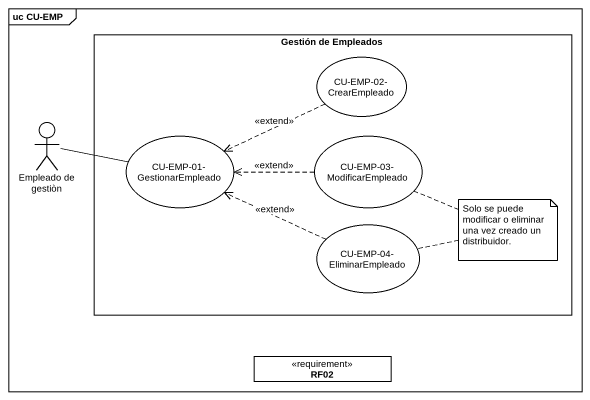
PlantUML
@startuml
mainframe uc CU-EMP
allowmixing
hide circle
hide empty members
rectangle "Gestión de Empleados" as Gestión_de_Empleados {
  usecase "CU-EMP-02-CrearEmpleado" as CU_EMP_02_CrearEmpleado
  usecase "CU-EMP-01-GestionarEmpleado" as CU_EMP_01_GestionarEmpleado
  usecase "CU-EMP-03-ModificarEmpleado" as CU_EMP_03_ModificarEmpleado
  usecase "CU-EMP-04-EliminarEmpleado" as CU_EMP_04_EliminarEmpleado
}
actor "Empleado de gestiòn" as Empleado_de_gestiòn
class RF02 <<requirement>>
CU_EMP_02_CrearEmpleado .left.> CU_EMP_01_GestionarEmpleado : <<extend>>
Empleado_de_gestiòn -right- CU_EMP_01_GestionarEmpleado
CU_EMP_03_ModificarEmpleado .left.> CU_EMP_01_GestionarEmpleado : <<extend>>
CU_EMP_04_EliminarEmpleado .left.> CU_EMP_01_GestionarEmpleado : <<extend>>
note as N1
  Solo se puede modificar o eliminar una vez creado un distribuidor.
end note
N1 .. CU_EMP_03_ModificarEmpleado
N1 .. CU_EMP_04_EliminarEmpleado
@enduml
